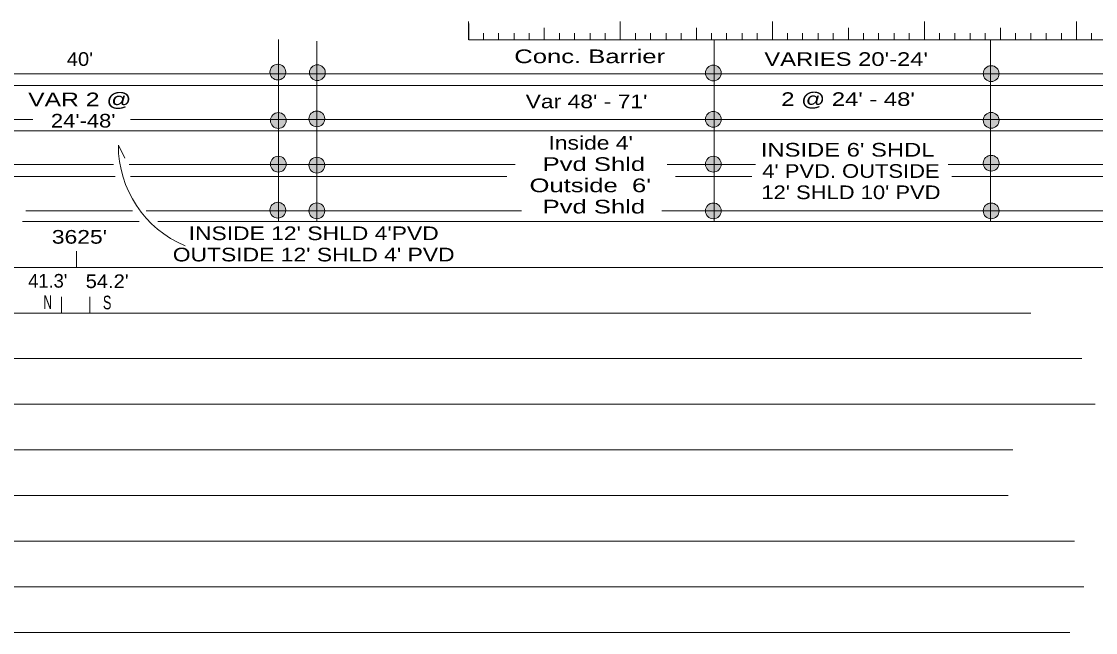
# Model space of a CAD drawing. Extents: x 338753 to 338780.9, y 214733.4 to 214749.8.
# Drawn here: x 338768.94 to 338776.01, y 214737.8 to 214741.83 of the extents above; entities that cross this region are included whole.
import ezdxf
from ezdxf.enums import TextEntityAlignment as Align

# ---------------------------------------------------------------- set-up
doc = ezdxf.new("R2010")
doc.units = 0
doc.header["$LTSCALE"] = 0.04
doc.layers.add('1', color=7, linetype='Continuous', lineweight=13)

msp = doc.modelspace()

# ---------------------------------------------------------------- hatches: boundary and pattern name
at = {"layer": '1'}
for points in [[(338770.6803, 214741.493, 1), (338770.5764, 214741.493, 1)], [(338770.9407, 214741.4893, 1), (338770.8368, 214741.4893, 1)], [(338773.5467, 214741.4867, 1), (338773.4428, 214741.4867, 1)], [(338775.3749, 214741.483, 1), (338775.271, 214741.483, 1)], [(338770.6836, 214741.174, 1), (338770.5797, 214741.174, 1)], [(338770.937, 214741.1849, 1), (338770.8331, 214741.1849, 1)], [(338773.5468, 214741.1818, 1), (338773.4429, 214741.1818, 1)], [(338775.3749, 214741.1755, 1), (338775.271, 214741.1755, 1)], [(338770.6836, 214740.8869, 1), (338770.5797, 214740.8869, 1)], [(338770.937, 214740.8805, 1), (338770.8331, 214740.8805, 1)], [(338773.5468, 214740.8868, 1), (338773.4429, 214740.8868, 1)], [(338775.3749, 214740.8931, 1), (338775.271, 214740.8931, 1)], [(338770.6803, 214740.5839, 1), (338770.5764, 214740.5839, 1)], [(338770.937, 214740.5797, 1), (338770.8331, 214740.5797, 1)], [(338773.5468, 214740.5793, 1), (338773.4429, 214740.5793, 1)], [(338775.3749, 214740.5793, 1), (338775.271, 214740.5793, 1)]]:
    msp.add_hatch(color=256, dxfattribs=at).paths.add_polyline_path(points)

# ---------------------------------------------------------------- linework, layer by layer
for p, q in [((338771.8827, 214741.7059), (338771.8827, 214741.8261)), ((338771.8844, 214741.8118), (338771.8844, 214741.7059)), ((338772.8818, 214741.7059), (338772.8818, 214741.8261)), ((338773.8841, 214741.8261), (338773.8841, 214741.7059)), ((338774.8841, 214741.8261), (338774.8841, 214741.7059)), ((338775.8841, 214741.8261), (338775.8841, 214741.7059)), ((338771.9827, 214741.7492), (338771.9827, 214741.7059)), ((338772.0813, 214741.7492), (338772.0813, 214741.7059)), ((338772.1847, 214741.7492), (338772.1847, 214741.7059)), ((338772.2832, 214741.7492), (338772.2832, 214741.7059)), ((338772.3818, 214741.7852), (338772.3818, 214741.7059)), ((338772.4827, 214741.7492), (338772.4827, 214741.7059)), ((338772.5813, 214741.7492), (338772.5813, 214741.7059)), ((338772.6846, 214741.7492), (338772.6846, 214741.7059)), ((338772.7832, 214741.7492), (338772.7832, 214741.7059)), ((338772.9827, 214741.7492), (338772.9827, 214741.7059)), ((338773.0813, 214741.7492), (338773.0813, 214741.7059)), ((338773.1846, 214741.7492), (338773.1846, 214741.7059)), ((338773.2832, 214741.7492), (338773.2832, 214741.7059)), ((338773.3842, 214741.7852), (338773.3842, 214741.7059)), ((338773.4827, 214741.7492), (338773.4827, 214741.7059)), ((338773.5813, 214741.7492), (338773.5813, 214741.7059)), ((338773.6846, 214741.7492), (338773.6846, 214741.7059)), ((338773.7832, 214741.7492), (338773.7832, 214741.7059)), ((338773.9827, 214741.7492), (338773.9827, 214741.7059)), ((338774.0813, 214741.7492), (338774.0813, 214741.7059)), ((338774.1846, 214741.7492), (338774.1846, 214741.7059)), ((338774.2832, 214741.7492), (338774.2832, 214741.7059)), ((338774.3841, 214741.7852), (338774.3841, 214741.7059)), ((338774.4827, 214741.7492), (338774.4827, 214741.7059)), ((338774.5812, 214741.7492), (338774.5812, 214741.7059)), ((338774.6846, 214741.7492), (338774.6846, 214741.7059)), ((338774.7832, 214741.7492), (338774.7832, 214741.7059)), ((338774.9827, 214741.7492), (338774.9827, 214741.7059)), ((338775.0836, 214741.7492), (338775.0836, 214741.7059)), ((338775.1846, 214741.7492), (338775.1846, 214741.7059)), ((338775.2832, 214741.7492), (338775.2832, 214741.7059)), ((338775.3841, 214741.7852), (338775.3841, 214741.7059)), ((338775.4827, 214741.7492), (338775.4827, 214741.7059)), ((338775.5836, 214741.7492), (338775.5836, 214741.7059)), ((338775.6846, 214741.7492), (338775.6846, 214741.7059)), ((338775.7855, 214741.7492), (338775.7855, 214741.7059)), ((338775.9827, 214741.7492), (338775.9827, 214741.7059)), ((338770.6326, 214741.7083), (338770.6326, 214740.5088)), ((338770.8844, 214740.5088), (338770.8844, 214741.6956)), ((338771.8844, 214741.7059), (338780.8864, 214741.7059)), ((338773.5002, 214741.7059), (338773.5002, 214740.5088)), ((338775.3188, 214741.7059), (338775.3188, 214740.5088)), ((338760.8796, 214741.4823), (338780.8864, 214741.4823)), ((338759.358, 214741.4054), (338780.8864, 214741.4054)), ((338760.8796, 214741.1819), (338769.0148, 214741.1819)), ((338769.6585, 214741.1819), (338780.8864, 214741.1819)), ((338759.358, 214741.1073), (338780.8864, 214741.1073)), ((338769.5788, 214741.011), (338769.6211, 214740.9264)), ((338760.8796, 214740.8838), (338769.4147, 214740.8838)), ((338769.4147, 214740.8838), (338769.5471, 214740.8838)), ((338769.6501, 214740.8838), (338772.1914, 214740.8838)), ((338773.1907, 214740.8838), (338773.7731, 214740.8838)), ((338775.04, 214740.8838), (338780.8864, 214740.8838)), ((338760.3363, 214740.8069), (338769.2962, 214740.8069)), ((338769.2962, 214740.8069), (338769.5577, 214740.8069)), ((338769.658, 214740.8069), (338772.1363, 214740.8069)), ((338773.2459, 214740.8069), (338773.748, 214740.8069)), ((338775.0651, 214740.8069), (338780.8864, 214740.8069)), ((338768.9687, 214740.5809), (338769.0072, 214740.5809)), ((338769.0072, 214740.5809), (338769.3663, 214740.5809)), ((338769.3663, 214740.5809), (338769.6712, 214740.5809)), ((338769.761, 214740.5809), (338772.2328, 214740.5809)), ((338773.1563, 214740.5809), (338780.8864, 214740.5809)), ((338768.9476, 214740.5088), (338769.0866, 214740.5088)), ((338769.0866, 214740.5088), (338769.5522, 214740.5088)), ((338769.5522, 214740.5088), (338769.7161, 214740.5088)), ((338769.8376, 214740.5088), (338780.8864, 214740.5088)), ((338769.3041, 214740.2051), (338769.3041, 214740.3134)), ((338760.3363, 214740.2059), (338780.8864, 214740.2059)), ((338769.2038, 214739.9065), (338769.2038, 214740.0148)), ((338769.3913, 214739.9065), (338769.3913, 214740.0148)), ((338760.3363, 214739.9054), (338775.5848, 214739.9054)), ((338760.3363, 214739.6074), (338775.9198, 214739.6074)), ((338760.3363, 214739.3069), (338776.0085, 214739.3069)), ((338760.3363, 214739.0064), (338775.4664, 214739.0064)), ((338759.358, 214738.706), (338775.4352, 214738.706)), ((338759.358, 214738.4055), (338775.8714, 214738.4055)), ((338759.358, 214738.105), (338775.9337, 214738.105)), ((338760.3363, 214737.8045), (338775.8402, 214737.8045))]:
    msp.add_line(p, q, dxfattribs=at)
for centre in [(338770.6284, 214741.493), (338770.8887, 214741.4893), (338773.4948, 214741.4867), (338775.3229, 214741.483), (338770.6316, 214741.174), (338770.885, 214741.1849), (338773.4948, 214741.1818), (338775.3229, 214741.1755), (338770.6316, 214740.8869), (338770.885, 214740.8805), (338773.4948, 214740.8868), (338775.3229, 214740.8931), (338770.6284, 214740.5839), (338770.885, 214740.5797), (338773.4948, 214740.5793), (338775.3229, 214740.5793)]:
    msp.add_circle(centre, 0.052, dxfattribs=at)
msp.add_arc((338770.2918, 214741.0084), 0.713, 179.79107, 247.36779, dxfattribs=at)

# ---------------------------------------------------------------- texts
for s, width, p in [("40'", 1.1, (338769.3255, 214741.534)), ('Conc. Barrier', 1.4, (338772.6807, 214741.5518)), ("VARIES 20'-24'", 1.3, (338774.3689, 214741.5336)), ('VAR 2 @ ', 1.35, (338769.3473, 214741.2681)), ("Var 48' - 71'", 1.25, (338772.6602, 214741.2552)), ("2 @ 24' - 48'", 1.3, (338774.3814, 214741.27)), ("24'-48'", 1.2, (338769.3473, 214741.1281)), ("Inside 4' ", 1.25, (338772.7083, 214740.9825)), ("INSIDE 6' SHDL ", 1.3, (338774.4003, 214740.9368)), ('Pvd Shld', 1.4, (338772.7083, 214740.8425)), ("4' PVD. OUTSIDE", 1.2, (338774.4003, 214740.7968)), ("Outside  6' ", 1.4, (338772.7083, 214740.7025)), ("12' SHLD 10' PVD", 1.2, (338774.4003, 214740.6568)), ('Pvd Shld', 1.4, (338772.7083, 214740.5625)), ("INSIDE 12' SHLD 4'PVD", 1.25, (338770.8642, 214740.387)), ("3625'", 1.25, (338769.3225, 214740.3636)), ("OUTSIDE 12' SHLD 4' PVD", 1.25, (338770.8642, 214740.247)), ("54.2'", 1.1, (338769.5049, 214740.0716)), ('N', 0.65, (338769.114, 214739.9342)), ('S', 0.7, (338769.5049, 214739.9316))]:
    msp.add_text(s, height=0.09, dxfattribs=dict(at, width=width)).set_placement(p, align=Align.CENTER)
msp.add_text("41.3'", height=0.09, dxfattribs=at).set_placement((338769.114, 214740.0742), align=Align.CENTER)

doc.saveas('drawing.dxf')
